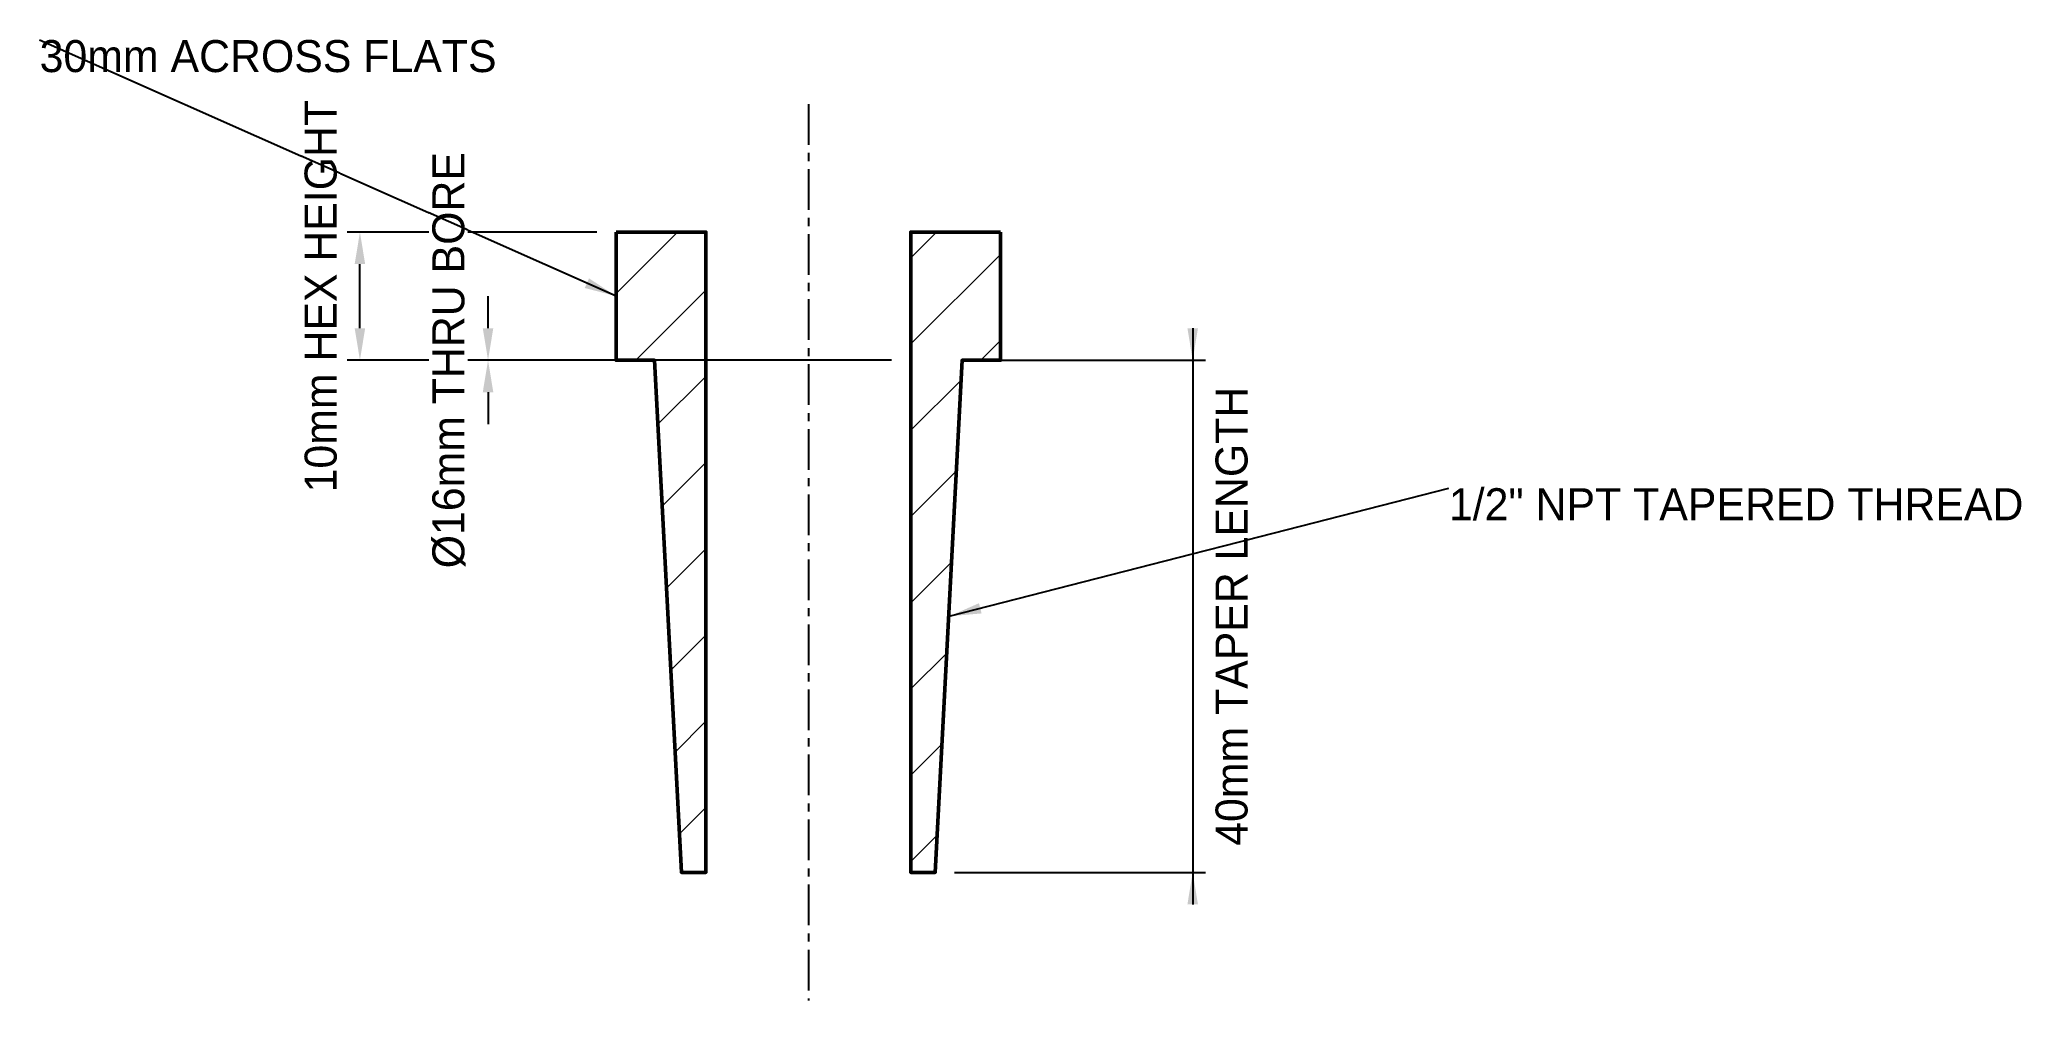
# Model space of a CAD drawing. Header units: metres. Extents: x -60 to 95, y -50 to 25.
import ezdxf

# ---------------------------------------------------------------- set-up
doc = ezdxf.new("R2010")
doc.units = ezdxf.units.M
doc.linetypes.add('CENTER', pattern=[5.08, 3.175, -0.635, 0.635, -0.635])
for name, color, linetype, lineweight in [('CENTERLINES', 7, 'CENTER', 25), ('DIMENSIONS', 7, 'Continuous', 25), ('GEOMETRY', 7, 'Continuous', 50), ('HATCH', 7, 'Continuous', 13)]:
    doc.layers.add(name, color=color, linetype=linetype, lineweight=lineweight)
doc.dimstyles.new('ENGINEERING_STYLE', dxfattribs={"dimtxt": 2.5, "dimasz": 2.5, "dimexe": 1, "dimexo": 1.5, "dimgap": 0.8, "dimtad": 1, "dimcen": 2.5, "dimazin": 3, "dimtfac": 1, "dimtmove": 0, "dimatfit": 3, "dimtfill": 1})

msp = doc.modelspace()

# ---------------------------------------------------------------- hatches: boundary and pattern name
at = {"layer": 'HATCH'}
h = msp.add_hatch(dxfattribs=at)
h.set_pattern_fill('ANSI31', scale=1.5)
h.paths.add_polyline_path([(-15, 10), (-8, 10), (-8, -40), (-9.904, -40), (-12, 0), (-15, 0)])
h = msp.add_hatch(dxfattribs=at)
h.set_pattern_fill('ANSI31', scale=1.5)
h.paths.add_polyline_path([(15, 10), (8, 10), (8, -40), (9.904, -40), (12, 0), (15, 0)])

# ---------------------------------------------------------------- linework, layer by layer
at = {"layer": 'CENTERLINES'}
msp.add_line((0, 20), (0, -50), dxfattribs=at)
at = {"layer": 'GEOMETRY'}
for points in [[(-15, 10), (-8, 10), (-8, -40), (-9.904, -40), (-12, 0), (-15, 0)], [(15, 10), (8, 10), (8, -40), (9.904, -40), (12, 0), (15, 0)]]:
    msp.add_lwpolyline(points, close=True, dxfattribs=at)

# ---------------------------------------------------------------- texts
at = {"layer": 'DIMENSIONS', "char_height": 2.5, "attachment_point": 1}
for s, insert in [('30mm ACROSS FLATS', (-60, 25)), ('1/2" NPT TAPERED THREAD', (50, -10))]:
    msp.add_mtext(s, dxfattribs=dict(at, insert=insert))

# ---------------------------------------------------------------- next in the draw order: dimensions: what is measured, and where the dimension line sits
at = {"layer": 'DIMENSIONS'}
for base, p1, p2, text in [((-35, 0), (-15, 0), (-15, 10), '10mm HEX HEIGHT'), ((30, 0), (12, 0), (9.904, -40), '40mm TAPER LENGTH')]:
    msp.add_linear_dim(base=base, p1=p1, p2=p2, angle=90, text=text, dimstyle='ENGINEERING_STYLE', dxfattribs=at).render()

# ---------------------------------------------------------------- next in the draw order: dimensions: what is measured, and where the dimension line sits
msp.add_linear_dim(base=(-25, 0), p1=(-8, 0), p2=(8, 0), angle=90, text='%%C16mm THRU BORE', dimstyle='ENGINEERING_STYLE', dxfattribs=at).render()

# ---------------------------------------------------------------- next in the draw order: leaders
msp.add_leader([(11, -20), (50, -10)], dimstyle='ENGINEERING_STYLE', dxfattribs=at)

# ---------------------------------------------------------------- next in the draw order: leaders
msp.add_leader([(-15, 5), (-60, 25)], dimstyle='ENGINEERING_STYLE', dxfattribs=at)

doc.saveas('drawing.dxf')
